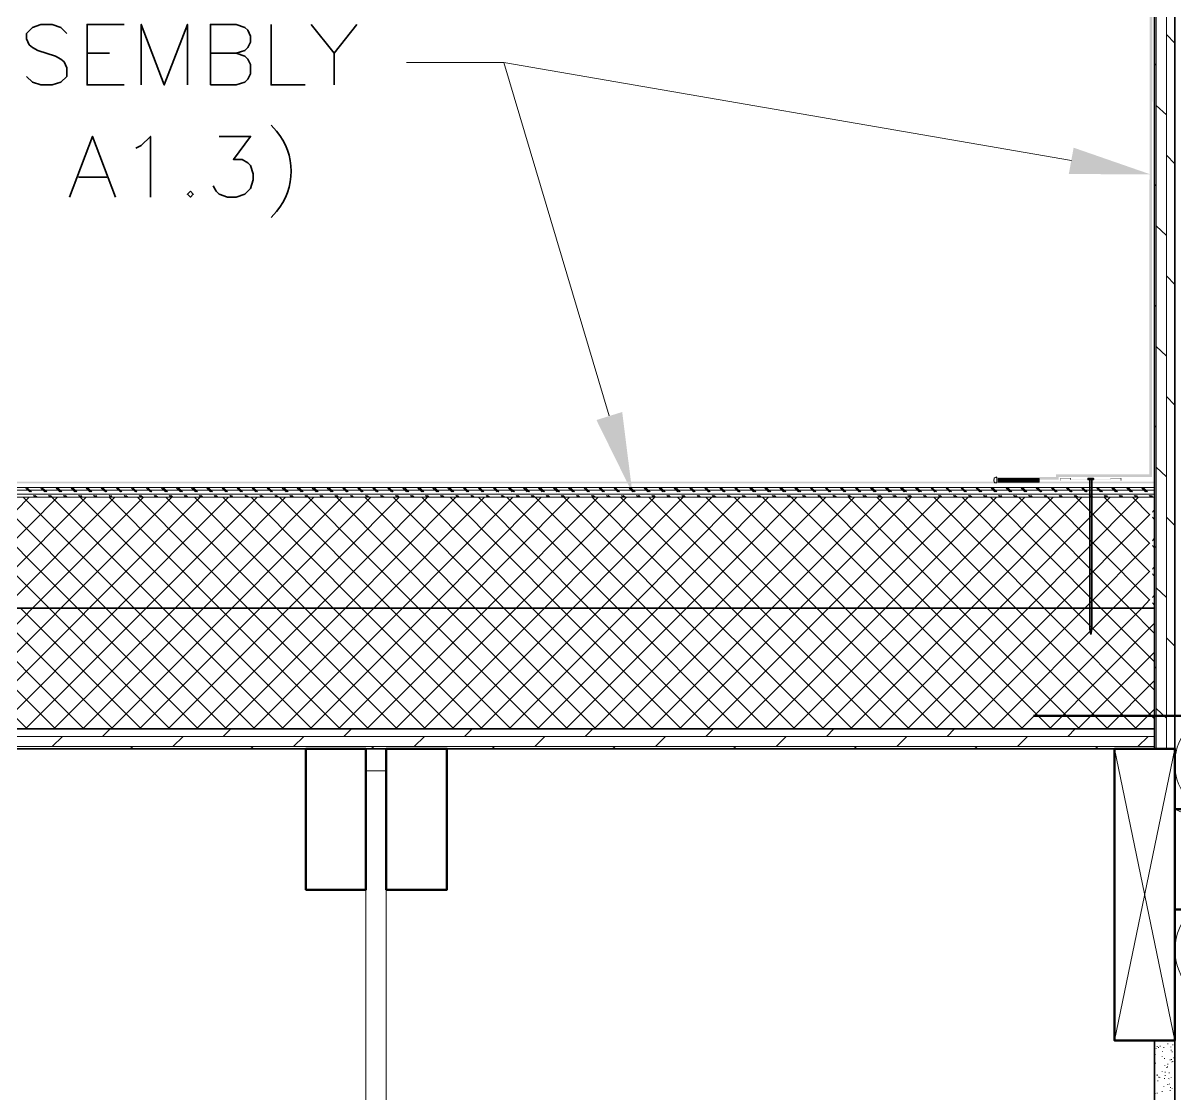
# Model space of a CAD drawing. Header units: inches. Extents: x 5 to 516, y -193 to 129.
# Drawn here: x 18.479 to 20.866, y -178.194 to -175.974 of the extents above; entities that cross this region are included whole.
import ezdxf

# ---------------------------------------------------------------- set-up
doc = ezdxf.new("R2010")
doc.units = ezdxf.units.IN
doc.header["$MEASUREMENT"] = 0
doc.layers.add('PDF7_Geometry', color=7, linetype='Continuous')
doc.layers.add('PDF7_Solid Fills', color=7, linetype='Continuous')

msp = doc.modelspace()

# ---------------------------------------------------------------- hatches: boundary and pattern name
at = {"layer": 'PDF7_Solid Fills', "transparency": 33554559}
for points in [[(20.4968847, -176.9146719), (20.4968847, -176.9202275), (20.6246625, -176.9202284), (20.6191069, -176.9146719)], [(20.6191042, -176.9146719), (20.6246598, -176.9202275), (20.6246607, -176.9146728), (20.817994, -176.9146719), (20.8124376, -176.9091166), (20.6191042, -176.9091164)], [(20.650216, -176.916894), (20.6279973, -176.9168941), (20.6291084, -176.9180052), (20.6491049, -176.9180051)], [(20.6502186, -176.9168941), (20.6491075, -176.9180052), (20.6491064, -176.9213385), (20.6502186, -176.9202274)], [(20.7324397, -176.9202272), (20.6491064, -176.9213383), (20.7335508, -176.9213383), (20.7324397, -176.916895)], [(20.7324408, -176.9168939), (20.7335519, -176.9213383), (20.7335519, -176.918005), (20.7535519, -176.9180051), (20.7546619, -176.9168941)], [(20.8235494, -176.9280058), (20.8235494, -176.9246725), (15.2291044, -176.9246726), (15.2291044, -176.9280058)]]:
    msp.add_hatch(color=256, dxfattribs=at).paths.add_polyline_path(points)

# ---------------------------------------------------------------- linework, layer by layer
at = {"layer": 'PDF7_Geometry', "lineweight": 35}
for points in [[(20.8235494, -172.1257831), (20.8235494, -177.4780055), (20.8657716, -177.4780055), (20.8657716, -172.1257831)], [(18.8257736, -176.32245), (18.819107, -176.3291167), (18.8257736, -176.3346722), (18.8313292, -176.3291167)], [(20.6968856, -176.9202284), (20.6968856, -176.9180062), (20.6857745, -176.9180062), (20.6857745, -176.9202284)], [(20.6913291, -177.2413389), (20.6935514, -177.2302278), (20.6891069, -177.2302278)]]:
    msp.add_lwpolyline(points, close=True, dxfattribs=at)
at = {"layer": 'PDF7_Geometry', "lineweight": 15}
for points in [[(20.826886, -177.4780061), (20.826886, -172.1257837)], [(20.8479951, -177.4780061), (20.8479951, -172.1257837)], [(20.8657722, -176.0157834), (20.8479944, -175.9980056)], [(20.6513262, -176.259117), (19.4746595, -176.0557836), (19.2735483, -176.0557836)], [(19.6935489, -176.7880059), (19.47466, -176.0557836), (19.2735489, -176.0557836)], [(20.826886, -176.0613393), (20.8235526, -176.058006)], [(20.8479951, -176.1646719), (20.826884, -176.1446719)], [(20.8657722, -176.2657834), (20.8479944, -176.2480056)], [(20.826886, -176.3113394), (20.8235526, -176.308006)], [(20.8479951, -176.4146719), (20.826884, -176.3946719)], [(20.8657722, -176.5157834), (20.8479944, -176.4980056)], [(20.826886, -176.5613394), (20.8235526, -176.558006)], [(20.8479951, -176.6646719), (20.826884, -176.6446719)], [(20.8657722, -176.7657834), (20.8479944, -176.7480056)], [(20.826886, -176.8113394), (20.8235526, -176.8080061)], [(20.8479951, -176.9146719), (20.826884, -176.8946719)], [(15.2291072, -176.9568947), (20.8235522, -176.9568947), (20.8235522, -176.9368947), (15.2291072, -176.9368947)], [(18.4924403, -176.9457829), (18.4846625, -176.9380051)], [(18.4946601, -176.9457829), (18.4868824, -176.9380051)], [(18.4957723, -176.9457829), (18.4879946, -176.9380051)], [(18.5235501, -176.9457829), (18.5157723, -176.9380051)], [(18.5257745, -176.9457829), (18.5179967, -176.9380051)], [(18.5279944, -176.9457829), (18.5191055, -176.9380051)], [(18.55466, -176.9457829), (18.5468822, -176.9380051)], [(18.5568843, -176.9457829), (18.5491066, -176.9380051)], [(18.5591042, -176.9457829), (18.5513264, -176.9380051)], [(18.5857743, -176.9457829), (18.5779965, -176.9380051)], [(18.5879942, -176.9457829), (18.5802164, -176.9380051)], [(18.5902186, -176.9457829), (18.5824408, -176.9380051)], [(18.6168842, -176.9457829), (18.6091064, -176.9380051)], [(18.619104, -176.9457829), (18.6113263, -176.9380051)], [(18.6213284, -176.9457829), (18.6135507, -176.9380051)], [(18.6491062, -176.9457829), (18.6402173, -176.9380051)], [(18.6502184, -176.9457829), (18.6424406, -176.9380051)], [(18.6524383, -176.9457829), (18.6446605, -176.9380051)], [(18.6802161, -176.9457829), (18.6724383, -176.9380051)], [(18.6813283, -176.9457829), (18.6735505, -176.9380051)], [(18.6835527, -176.9457829), (18.6757749, -176.9380051)], [(18.7113304, -176.9457829), (18.7035527, -176.9380051)], [(18.7135503, -176.9457829), (18.7057725, -176.9380051)], [(18.7146625, -176.9457829), (18.7068847, -176.9380051)], [(18.7424403, -176.9457829), (18.7346625, -176.9380051)], [(18.7446602, -176.9457829), (18.7368824, -176.9380051)], [(18.7457723, -176.9457829), (18.7379946, -176.9380051)], [(18.7735501, -176.9457829), (18.7657724, -176.9380051)], [(18.7757745, -176.9457829), (18.7679967, -176.9380051)], [(18.7779944, -176.9457829), (18.7702166, -176.9380051)], [(18.80466, -176.9457829), (18.7968822, -176.9380051)], [(18.8068844, -176.9457829), (18.7991066, -176.9380051)], [(18.8091042, -176.9457829), (18.8013265, -176.9380051)], [(18.8357743, -176.9457829), (18.8279966, -176.9380051)], [(18.8379942, -176.9457829), (18.8302164, -176.9380051)], [(18.8402186, -176.9457829), (18.8324408, -176.9380051)], [(18.8668842, -176.9457829), (18.8591064, -176.9380051)], [(18.8691041, -176.9457829), (18.8613263, -176.9380051)], [(18.8713285, -176.9457829), (18.8635507, -176.9380051)], [(18.8991062, -176.9457829), (18.8913285, -176.9380051)], [(18.9002184, -176.9457829), (18.8924407, -176.9380051)], [(18.9024383, -176.9457829), (18.8946605, -176.9380051)], [(18.9302161, -176.9457829), (18.9224383, -176.9380051)], [(18.9313283, -176.9457829), (18.9235505, -176.9380051)], [(18.9335527, -176.9457829), (18.9257749, -176.9380051)], [(18.9613305, -176.9457829), (18.9535527, -176.9380051)], [(18.9635503, -176.9457829), (18.9557725, -176.9380051)], [(18.9646625, -176.9457829), (18.9568847, -176.9380051)], [(18.9924403, -176.9457829), (18.9846625, -176.9380051)], [(18.9946602, -176.9457829), (18.9868824, -176.9380051)], [(18.9957724, -176.9457829), (18.9879946, -176.9380051)], [(19.0235501, -176.9457829), (19.0157724, -176.9380051)], [(19.0257745, -176.9457829), (19.0179968, -176.9380051)], [(19.0279944, -176.9457829), (19.0202166, -176.9380051)], [(19.05466, -176.9457829), (19.0468822, -176.9380051)], [(19.0568844, -176.9457829), (19.0491066, -176.9380051)], [(19.0591043, -176.9457829), (19.0513265, -176.9380051)], [(19.0857744, -176.9457829), (19.0779966, -176.9380051)], [(19.0879942, -176.9457829), (19.0802165, -176.9380051)], [(19.0902186, -176.9457829), (19.0824409, -176.9380051)], [(19.1168842, -176.9457829), (19.1091064, -176.9380051)], [(19.1191041, -176.9457829), (19.1113263, -176.9380051)], [(19.1213285, -176.9457829), (19.1135507, -176.9380051)], [(19.1491063, -176.9457829), (19.1413285, -176.9380051)], [(19.1502185, -176.9457829), (19.1424407, -176.9380051)], [(19.1524383, -176.9457829), (19.1446605, -176.9380051)], [(19.1802161, -176.9457829), (19.1724383, -176.9380051)], [(19.1813283, -176.9457829), (19.1735505, -176.9380051)], [(19.1835527, -176.9457829), (19.1757749, -176.9380051)], [(19.2113305, -176.9457829), (19.2035527, -176.9380051)], [(19.2135503, -176.9457829), (19.2057726, -176.9380051)], [(19.2146625, -176.9457829), (19.2068848, -176.9380051)], [(19.2424403, -176.9457829), (19.2346625, -176.9380051)], [(19.2446602, -176.9457829), (19.2368824, -176.9380051)], [(19.2457724, -176.9457829), (19.2379946, -176.9380051)], [(19.2735502, -176.9457829), (19.2657724, -176.9380051)], [(19.2757746, -176.9457829), (19.2679968, -176.9380051)], [(19.2779944, -176.9457829), (19.2702167, -176.9380051)], [(19.30466, -176.9457829), (19.2968822, -176.9380051)], [(19.3068844, -176.9457829), (19.2991066, -176.9380051)], [(19.3091043, -176.9457829), (19.3013265, -176.9380051)], [(19.3357744, -176.9457829), (19.3279966, -176.9380051)], [(19.3379943, -176.9457829), (19.3302165, -176.9380051)], [(19.3402186, -176.9457829), (19.3324409, -176.9380051)], [(19.3668842, -176.9457829), (19.3591065, -176.9380051)], [(19.3691041, -176.9457829), (19.3613263, -176.9380051)], [(19.3713285, -176.9457829), (19.3635507, -176.9380051)], [(19.3991063, -176.9457829), (19.3913285, -176.9380051)], [(19.4002185, -176.9457829), (19.3924407, -176.9380051)], [(19.4024383, -176.9457829), (19.3946606, -176.9380051)], [(19.4302161, -176.9457829), (19.4224383, -176.9380051)], [(19.4313283, -176.9457829), (19.4235505, -176.9380051)], [(19.4335527, -176.9457829), (19.4257749, -176.9380051)], [(19.4613305, -176.9457829), (19.4535527, -176.9380051)], [(19.4635504, -176.9457829), (19.4557726, -176.9380051)], [(19.4646626, -176.9457829), (19.4568848, -176.9380051)], [(19.4924403, -176.9457829), (19.4846626, -176.9380051)], [(19.4946602, -176.9457829), (19.4868824, -176.9380051)], [(19.4968846, -176.9457829), (19.4879957, -176.9380051)], [(19.5235502, -176.9457829), (19.5157724, -176.9380051)], [(19.5257746, -176.9457829), (19.5179968, -176.9380051)], [(19.5279945, -176.9457829), (19.5202167, -176.9380051)], [(19.55466, -176.9457829), (19.5468823, -176.9380051)], [(19.5568844, -176.9457829), (19.5491067, -176.9380051)], [(19.5591043, -176.9457829), (19.5513265, -176.9380051)], [(19.5857744, -176.9457829), (19.5779966, -176.9380051)], [(19.5879943, -176.9457829), (19.5802165, -176.9380051)], [(19.5902187, -176.9457829), (19.5824409, -176.9380051)], [(19.6179964, -176.9457829), (19.6091076, -176.9380051)], [(19.6191041, -176.9457829), (19.6113263, -176.9380051)], [(19.6213285, -176.9457829), (19.6135507, -176.9380051)], [(19.6491063, -176.9457829), (19.6413285, -176.9380051)], [(19.6502185, -176.9457829), (19.6424407, -176.9380051)], [(19.6524384, -176.9457829), (19.6446606, -176.9380051)], [(19.6802161, -176.9457829), (19.6724384, -176.9380051)], [(19.6824405, -176.9457829), (19.6735516, -176.9380051)], [(19.6835527, -176.9457829), (19.675775, -176.9380051)], [(19.7113305, -176.9457829), (19.7035527, -176.9380051)], [(19.7135504, -176.9457829), (19.7057726, -176.9380051)], [(19.7146626, -176.9457829), (19.7068848, -176.9380051)], [(19.7424404, -176.9457829), (19.7346626, -176.9380051)], [(19.7446602, -176.9457829), (19.7368825, -176.9380051)], [(19.7468846, -176.9457829), (19.7391068, -176.9380051)], [(19.7735502, -176.9457829), (19.7657724, -176.9380051)], [(19.7757746, -176.9457829), (19.7679968, -176.9380051)], [(19.7779945, -176.9457829), (19.7702167, -176.9380051)], [(19.8046601, -176.9457829), (19.7968823, -176.9380051)], [(19.8068844, -176.9457829), (19.7991067, -176.9380051)], [(19.8091043, -176.9457829), (19.8013265, -176.9380051)], [(19.8357744, -176.9457829), (19.8279966, -176.9380051)], [(19.8379943, -176.9457829), (19.8302165, -176.9380051)], [(19.8402187, -176.9457829), (19.8324409, -176.9380051)], [(19.8679965, -176.9457829), (19.8602187, -176.9380051)], [(19.8691041, -176.9457829), (19.8613264, -176.9380051)], [(19.8713285, -176.9457829), (19.8635508, -176.9380051)], [(19.8991063, -176.9457829), (19.8913285, -176.9380051)], [(19.9002185, -176.9457829), (19.8924407, -176.9380051)], [(19.9024384, -176.9457829), (19.8946606, -176.9380051)], [(19.9302162, -176.9457829), (19.9224384, -176.9380051)], [(19.9324406, -176.9457829), (19.9246628, -176.9380051)], [(19.9335528, -176.9457829), (19.925775, -176.9380051)], [(19.9613305, -176.9457829), (19.9535528, -176.9380051)], [(19.9635504, -176.9457829), (19.9557726, -176.9380051)], [(19.9646626, -176.9457829), (19.9568848, -176.9380051)], [(19.9924404, -176.9457829), (19.9846626, -176.9380051)], [(19.9946603, -176.9457829), (19.9868825, -176.9380051)], [(19.9968846, -176.9457829), (19.9891069, -176.9380051)], [(20.0235502, -176.9457829), (20.0157725, -176.9380051)], [(20.0257746, -176.9457829), (20.0179968, -176.9380051)], [(20.0279945, -176.9457829), (20.0202167, -176.9380051)], [(20.0546601, -176.9457829), (20.0468823, -176.9380051)], [(20.0568845, -176.9457829), (20.0491067, -176.9380051)], [(20.0591043, -176.9457829), (20.0513266, -176.9380051)], [(20.0857744, -176.9457829), (20.0779967, -176.9380051)], [(20.0879943, -176.9457829), (20.0802165, -176.9380051)], [(20.0902187, -176.9457829), (20.0824409, -176.9380051)], [(20.1179965, -176.9457829), (20.1102187, -176.9380051)], [(20.1191042, -176.9457829), (20.1113264, -176.9380051)], [(20.1213286, -176.9457829), (20.1135508, -176.9380051)], [(20.1491063, -176.9457829), (20.1413286, -176.9380051)], [(20.1502185, -176.9457829), (20.1424408, -176.9380051)], [(20.1524384, -176.9457829), (20.1446606, -176.9380051)], [(20.1802162, -176.9457829), (20.1724384, -176.9380051)], [(20.1824406, -176.9457829), (20.1746628, -176.9380051)], [(20.1835528, -176.9457829), (20.175775, -176.9380051)], [(20.2113306, -176.9457829), (20.2035528, -176.9380051)], [(20.2135504, -176.9457829), (20.2057726, -176.9380051)], [(20.2146626, -176.9457829), (20.2068848, -176.9380051)], [(20.2424404, -176.9457829), (20.2346626, -176.9380051)], [(20.2446603, -176.9457829), (20.2368825, -176.9380051)], [(20.2468847, -176.9457829), (20.2391069, -176.9380051)], [(20.2735502, -176.9457829), (20.2657725, -176.9380051)], [(20.2757746, -176.9457829), (20.2679969, -176.9380051)], [(20.2779945, -176.9457829), (20.2702167, -176.9380051)], [(20.3046601, -176.9457829), (20.2968823, -176.9380051)], [(20.3068845, -176.9457829), (20.2991067, -176.9380051)], [(20.3091044, -176.9457829), (20.3013266, -176.9380051)], [(20.3357745, -176.9457829), (20.3279967, -176.9380051)], [(20.3379943, -176.9457829), (20.3302166, -176.9380051)], [(20.3402187, -176.9457829), (20.332441, -176.9380051)], [(20.3679965, -176.9457829), (20.3602187, -176.9380051)], [(20.3691042, -176.9457829), (20.3613264, -176.9380051)], [(20.3713286, -176.9457829), (20.3635508, -176.9380051)], [(20.3991064, -176.9457829), (20.3913286, -176.9380051)], [(20.4002186, -176.9457829), (20.3924408, -176.9380051)], [(20.4024384, -176.9457829), (20.3946606, -176.9380051)], [(20.4302162, -176.9457829), (20.4224384, -176.9380051)], [(20.4324406, -176.9457829), (20.4246628, -176.9380051)], [(20.4335528, -176.9457829), (20.425775, -176.9380051)], [(20.4613306, -176.9457829), (20.4535528, -176.9380051)], [(20.4635504, -176.9457829), (20.4557727, -176.9380051)], [(20.4657748, -176.9457829), (20.4568859, -176.9380051)], [(20.4924404, -176.9457829), (20.4846626, -176.9380051)], [(20.4946603, -176.9457829), (20.4868825, -176.9380051)], [(20.4968847, -176.9457829), (20.4891069, -176.9380051)], [(20.4991046, -176.9235604), (20.5057712, -176.9180049)], [(20.4991046, -176.9213383), (20.503549, -176.918005)], [(20.4991046, -176.9191162), (20.5013268, -176.9180051)], [(20.4991055, -176.9202282), (20.504661, -176.9257837), (20.5124388, -176.9180059)], [(20.4991056, -176.9246726), (20.5002168, -176.9257837), (20.5079945, -176.9180059)], [(20.4991076, -176.9180059), (20.5068854, -176.9257837), (20.5146632, -176.9180059)], [(20.4991078, -176.9224504), (20.5024411, -176.9257837), (20.5102189, -176.9180059)], [(20.5013275, -176.9180059), (20.5091053, -176.9257837), (20.5168831, -176.9180059)], [(20.5035519, -176.9180059), (20.5113297, -176.9257837), (20.5191075, -176.9180059)], [(20.5057718, -176.9180059), (20.5135495, -176.9257837), (20.5213273, -176.9180059)], [(20.5079962, -176.9180059), (20.5157739, -176.9257837), (20.5235517, -176.9180059)], [(20.510216, -176.9180059), (20.5179938, -176.9257837), (20.5257716, -176.9180059)], [(20.5124404, -176.9180059), (20.5202182, -176.9257837), (20.527996, -176.9180059)], [(20.5146603, -176.9180059), (20.5224381, -176.9257837), (20.5302159, -176.9180059)], [(20.5235503, -176.9457829), (20.5157725, -176.9380051)], [(20.5168847, -176.9180059), (20.5246625, -176.9257837), (20.5324402, -176.9180059)], [(20.5257747, -176.9457829), (20.5179969, -176.9380051)], [(20.5191046, -176.9180059), (20.5268823, -176.9257837), (20.5346601, -176.9180059)], [(20.5279945, -176.9457829), (20.5202168, -176.9380051)], [(20.521329, -176.9180059), (20.5291067, -176.9257837), (20.5368845, -176.9180059)], [(20.5235488, -176.9180059), (20.5313266, -176.9257837), (20.5391044, -176.9180059)], [(20.5257732, -176.9180059), (20.533551, -176.9257837), (20.5413288, -176.9180059)], [(20.5279931, -176.9180059), (20.5357709, -176.9257837), (20.5435486, -176.9180059)], [(20.5368831, -176.9257837), (20.5302164, -176.9180059)], [(20.5391075, -176.9257837), (20.5324408, -176.9180059)], [(20.5413273, -176.9257837), (20.5346607, -176.9180059)], [(20.5435517, -176.9257837), (20.536885, -176.9180059)], [(20.5379953, -176.9257837), (20.5446619, -176.9180059)], [(20.5457716, -176.9257837), (20.5391049, -176.9180059)], [(20.5402151, -176.9257837), (20.5468818, -176.9180059)], [(20.547996, -176.9257837), (20.5413293, -176.9180059)], [(20.5424395, -176.9257837), (20.5491062, -176.9180059)], [(20.5502159, -176.9257837), (20.5435492, -176.9180059)], [(20.5446639, -176.9257837), (20.5513306, -176.9180059)], [(20.5524402, -176.9257837), (20.5457736, -176.9180059)], [(20.5546601, -176.9457829), (20.5468823, -176.9380051)], [(20.5468838, -176.9257837), (20.5535505, -176.9180059)], [(20.5546601, -176.9257837), (20.5479934, -176.9180059)], [(20.5568845, -176.9457829), (20.5491067, -176.9380051)], [(20.5491082, -176.9257837), (20.5557748, -176.9180059)], [(20.5568845, -176.9257837), (20.5502178, -176.9180059)], [(20.5591044, -176.9457829), (20.5513266, -176.9380051)], [(20.551328, -176.9257837), (20.5579947, -176.9180059)], [(20.5591044, -176.9257837), (20.5524377, -176.9180059)], [(20.5535524, -176.9257837), (20.5602191, -176.9180059)], [(20.5613288, -176.9257837), (20.5546621, -176.9180059)], [(20.5557723, -176.9257837), (20.562439, -176.9180059)], [(20.5635486, -176.9257837), (20.556882, -176.9180059)], [(20.5579967, -176.9257837), (20.5646634, -176.9180059)], [(20.565773, -176.9257837), (20.5591064, -176.9180059)], [(20.5602166, -176.9257837), (20.5668832, -176.9180059)], [(20.5679929, -176.9257837), (20.5613262, -176.9180059)], [(20.562441, -176.9257837), (20.5691076, -176.9180059)], [(20.5702173, -176.9257837), (20.5635506, -176.9180059)], [(20.5646608, -176.9257837), (20.5713275, -176.9180059)], [(20.5724417, -176.9257837), (20.565775, -176.9180059)], [(20.5668852, -176.9257837), (20.5735519, -176.9180059)], [(20.5746616, -176.9257837), (20.5679949, -176.9180059)], [(20.5691051, -176.9257837), (20.5757718, -176.9180059)], [(20.576886, -176.9257837), (20.5702193, -176.9180059)], [(20.5713295, -176.9257837), (20.5779962, -176.9180059)], [(20.5791058, -176.9257837), (20.5724392, -176.9180059)], [(20.5735494, -176.9257837), (20.580216, -176.9180059)], [(20.5813302, -176.9257837), (20.5746636, -176.9180059)], [(20.5757738, -176.9257837), (20.5824404, -176.9180059)], [(20.5835501, -176.9257837), (20.5768834, -176.9180059)], [(20.5868822, -176.9457829), (20.5779933, -176.9380051)], [(20.5779936, -176.9257837), (20.5846603, -176.9180059)], [(20.5846623, -176.9235604), (20.5791067, -176.9180049)], [(20.5879944, -176.9457829), (20.5802166, -176.9380051)], [(20.580218, -176.9257837), (20.5846625, -176.9202282)], [(20.5846623, -176.9213383), (20.581329, -176.918005)], [(20.5824379, -176.9257837), (20.5846601, -176.9224504)], [(20.5902187, -176.9457829), (20.582441, -176.9380051)], [(20.5846623, -176.9191162), (20.5835512, -176.9180051)], [(20.5846623, -176.9257837), (20.5846623, -176.9246726)], [(20.6179965, -176.9457829), (20.6102188, -176.9380051)], [(20.6191042, -176.9457829), (20.6113264, -176.9380051)], [(20.6213286, -176.9457829), (20.6135508, -176.9380051)], [(20.6491064, -176.9457829), (20.6413286, -176.9380051)], [(20.6513262, -176.9457829), (20.6424374, -176.9380051)], [(20.6524384, -176.9457829), (20.6446607, -176.9380051)], [(20.6802162, -176.9457829), (20.6724384, -176.9380051)], [(20.6824406, -176.9457829), (20.6746628, -176.9380051)], [(20.6835528, -176.9457829), (20.675775, -176.9380051)], [(20.7113306, -176.9457829), (20.7035528, -176.9380051)], [(20.7135505, -176.9457829), (20.7057727, -176.9380051)], [(20.7157749, -176.9457829), (20.706886, -176.9380051)], [(20.7424404, -176.9457829), (20.7346627, -176.9380051)], [(20.7446603, -176.9457829), (20.7368825, -176.9380051)], [(20.7468847, -176.9457829), (20.7391069, -176.9380051)], [(20.7735503, -176.9457829), (20.7657725, -176.9380051)], [(20.7757747, -176.9457829), (20.7679969, -176.9380051)], [(20.7779946, -176.9457829), (20.7702168, -176.9380051)], [(20.8046601, -176.9457829), (20.7968824, -176.9380051)], [(20.8068845, -176.9457829), (20.7991068, -176.9380051)], [(20.8091044, -176.9457829), (20.8013266, -176.9380051)], [(15.2291072, -176.9424497), (20.8235522, -176.9424497)], [(15.2291072, -176.9502283), (20.8235522, -176.9502283)], [(18.1868847, -177.3802278), (18.4368847, -177.1302278), (18.6091069, -176.9568944)], [(18.1868847, -177.321339), (18.4368847, -177.071339), (18.550218, -176.9568946)], [(18.1868847, -177.2624503), (18.4368847, -177.0124502), (18.4913291, -176.9568947)], [(18.1891046, -177.4368944), (18.6691046, -176.9568944)], [(18.2479967, -177.4368944), (18.7279967, -176.9568944)], [(18.3024401, -176.9568947), (18.5324401, -177.1868947)], [(18.3068843, -177.4368944), (18.7868844, -176.9568944)], [(18.3613277, -176.9568947), (18.5913277, -177.1868947)], [(18.365772, -177.4368944), (18.845772, -176.9568944)], [(18.4202153, -176.9568947), (18.6502153, -177.1868947)], [(18.4246596, -177.4368944), (18.9046596, -176.9568944)], [(18.9591061, -177.4368944), (18.479106, -176.9568944)], [(18.4835517, -177.4368944), (18.9635518, -176.9568944)], [(18.5035487, -176.9568947), (18.5002153, -176.9535614)], [(18.5057731, -176.9568947), (18.5024397, -176.9535614)], [(18.5079929, -176.9568947), (18.5035485, -176.9535614)], [(18.534663, -176.9568947), (18.5313297, -176.9535614)], [(18.5368829, -176.9568947), (18.5335496, -176.9535614)], [(18.5391073, -176.9568947), (18.535774, -176.9535614)], [(19.0179937, -177.4368944), (18.5379936, -176.9568944)], [(18.5424394, -177.4368944), (18.7935505, -177.1868944), (19.0224394, -176.9568944)], [(18.5657729, -176.9568947), (18.5624395, -176.9535614)], [(18.5679927, -176.9568947), (18.5646594, -176.9535614)], [(18.5702171, -176.9568947), (18.5668838, -176.9535614)], [(18.5979949, -176.9568947), (18.5935505, -176.9535614)], [(18.5991071, -176.9568947), (18.5957738, -176.9535614)], [(19.0768858, -177.4368944), (18.5968858, -176.9568944)], [(18.601327, -176.9568947), (18.5979937, -176.9535614)], [(18.6024392, -177.4368944), (18.8524392, -177.1868944), (19.0813281, -176.9568944)], [(18.6291048, -176.9568947), (18.6246603, -176.9535614)], [(18.6313292, -176.9568947), (18.6268847, -176.9535614)], [(18.6324414, -176.9568947), (18.629108, -176.9535614)], [(19.1357735, -177.4368944), (18.8857734, -177.1868944), (18.6568845, -176.9568944)], [(18.6602191, -176.9568947), (18.6568858, -176.9535614)], [(18.662439, -176.9568947), (18.6579946, -176.9535614)], [(18.6635512, -176.9568947), (18.6602179, -176.9535614)], [(18.6613268, -177.4368944), (18.9113268, -177.1868944), (19.1402158, -176.9568944)], [(18.691329, -176.9568947), (18.6879957, -176.9535614)], [(18.6935489, -176.9568947), (18.6891044, -176.9535614)], [(18.6957732, -176.9568947), (18.6913288, -176.9535614)], [(19.1946611, -177.4368944), (18.9446611, -177.1868944), (18.7157721, -176.9568944)], [(18.7224388, -176.9568947), (18.7191055, -176.9535614)], [(18.720219, -177.4368944), (18.970219, -177.1868944), (19.1991079, -176.9568944)], [(18.7246632, -176.9568947), (18.7213299, -176.9535614)], [(18.7268831, -176.9568947), (18.7224387, -176.9535614)], [(18.7535487, -176.9568947), (18.7502153, -176.9535614)], [(18.7557731, -176.9568947), (18.7524397, -176.9535614)], [(18.7579929, -176.9568947), (18.7535485, -176.9535614)], [(19.2535487, -177.4368944), (19.0035487, -177.1868944), (18.7746598, -176.9568944)], [(18.7791066, -177.4368944), (19.0291066, -177.1868944), (19.2579955, -176.9568944)], [(18.784663, -176.9568947), (18.7813297, -176.9535614)], [(18.7868829, -176.9568947), (18.7835496, -176.9535614)], [(18.7891073, -176.9568947), (18.785774, -176.9535614)], [(18.8168851, -176.9568947), (18.8124406, -176.9535614)], [(18.8179928, -176.9568947), (18.8146594, -176.9535614)], [(18.8202172, -176.9568947), (18.8168838, -176.9535614)], [(19.3124409, -177.4368944), (19.0624408, -177.1868944), (18.8335519, -176.9568944)], [(18.8379942, -177.4368944), (19.0879942, -177.1868944), (19.3168832, -176.9568944)], [(18.8479949, -176.9568947), (18.8435505, -176.9535614)], [(18.8491071, -176.9568947), (18.8457738, -176.9535614)], [(18.851327, -176.9568947), (18.8479937, -176.9535614)], [(18.8791048, -176.9568947), (18.8746603, -176.9535614)], [(18.8813292, -176.9568947), (18.8768847, -176.9535614)], [(18.8824414, -176.9568947), (18.879108, -176.9535614)], [(19.3713285, -177.4368944), (19.1213285, -177.1868944), (18.8924396, -176.9568944)], [(18.8968818, -177.4368944), (19.1468819, -177.1868944), (19.3757708, -176.9568944)], [(18.9102192, -176.9568947), (18.9068858, -176.9535614)], [(18.912439, -176.9568947), (18.9079946, -176.9535614)], [(18.9135512, -176.9568947), (18.9102179, -176.9535614)], [(18.941329, -176.9568947), (18.9379957, -176.9535614)], [(18.9435489, -176.9568947), (18.9391044, -176.9535614)], [(18.9457733, -176.9568947), (18.9413288, -176.9535614)], [(19.4302161, -177.4368944), (19.1802161, -177.1868944), (18.9513272, -176.9568944)], [(18.955774, -177.4368944), (19.205774, -177.1868944), (19.4346629, -176.9568944)], [(18.9724389, -176.9568947), (18.9691055, -176.9535614)], [(18.9746632, -176.9568947), (18.9713299, -176.9535614)], [(18.9768831, -176.9568947), (18.9724387, -176.9535614)], [(19.0035487, -176.9568947), (19.0002154, -176.9535614)], [(19.0057731, -176.9568947), (19.0024398, -176.9535614)], [(19.007993, -176.9568947), (19.0035485, -176.9535614)], [(19.4891083, -177.4368944), (19.2391083, -177.1868944), (19.0102193, -176.9568944)], [(19.0146616, -177.4368944), (19.2646616, -177.1868944), (19.4935506, -176.9568944)], [(19.0346631, -176.9568947), (19.0313297, -176.9535614)], [(19.0368829, -176.9568947), (19.0335496, -176.9535614)], [(19.0391073, -176.9568947), (19.035774, -176.9535614)], [(19.0668851, -176.9568947), (19.0624407, -176.9535614)], [(19.0679928, -176.9568947), (19.0646595, -176.9535614)], [(19.0702172, -176.9568947), (19.0668838, -176.9535614)], [(19.5479959, -177.4368944), (19.2979959, -177.1868944), (19.069107, -176.9568944)], [(19.0735492, -177.4368944), (19.3235493, -177.1868944), (19.5524382, -176.9568944)], [(19.097995, -176.9568947), (19.0935505, -176.9535614)], [(19.0991072, -176.9568947), (19.0957738, -176.9535614)], [(19.101327, -176.9568947), (19.0979937, -176.9535614)], [(19.1291048, -176.9568947), (19.1246604, -176.9535614)], [(19.1313292, -176.9568947), (19.1268848, -176.9535614)], [(19.6068835, -177.4368944), (19.3568835, -177.1868944), (19.1279946, -176.9568944)], [(19.1324414, -176.9568947), (19.1291081, -176.9535614)], [(19.1324414, -177.4368944), (19.3824414, -177.1868944), (19.6113303, -176.9568944)], [(19.1602192, -176.9568947), (19.1568858, -176.9535614)], [(19.162439, -176.9568947), (19.1579946, -176.9535614)], [(19.1635512, -176.9568947), (19.1602179, -176.9535614)], [(19.6657712, -177.4368944), (19.4157711, -177.1868944), (19.1868822, -176.9568944)], [(19.191329, -176.9568947), (19.1879957, -176.9535614)], [(19.1935489, -176.9568947), (19.1902156, -176.9535614)], [(19.1957733, -176.9568947), (19.1913288, -176.9535614)], [(19.191329, -177.4368944), (19.441329, -177.1868944), (19.670218, -176.9568944)], [(19.2224389, -176.9568947), (19.2191055, -176.9535614)], [(19.2246633, -176.9568947), (19.2213299, -176.9535614)], [(19.2268831, -176.9568947), (19.2224387, -176.9535614)], [(19.7246633, -177.4368944), (19.4746633, -177.1868944), (19.2457744, -176.9568944)], [(19.2535487, -176.9568947), (19.2502154, -176.9535614)], [(19.2502167, -177.4368944), (19.5002167, -177.1868944), (19.7291056, -176.9568944)], [(19.2557731, -176.9568947), (19.2524398, -176.9535614)], [(19.257993, -176.9568947), (19.2546597, -176.9535614)], [(19.2846631, -176.9568947), (19.2813298, -176.9535614)], [(19.286883, -176.9568947), (19.2835496, -176.9535614)], [(19.2891074, -176.9568947), (19.285774, -176.9535614)], [(19.7835509, -177.4368944), (19.5335509, -177.1868944), (19.304662, -176.9568944)], [(19.3091043, -177.4368944), (19.5591043, -177.1868944), (19.7879932, -176.9568944)], [(19.3168851, -176.9568947), (19.3124407, -176.9535614)], [(19.3179928, -176.9568947), (19.3146595, -176.9535614)], [(19.3202172, -176.9568947), (19.3168839, -176.9535614)], [(19.347995, -176.9568947), (19.3435505, -176.9535614)], [(19.3491072, -176.9568947), (19.3457738, -176.9535614)], [(19.351327, -176.9568947), (19.3479937, -176.9535614)], [(19.8424386, -177.4368944), (19.5924385, -177.1868944), (19.3635496, -176.9568944)], [(19.3679964, -177.4368944), (19.6179964, -177.1868944), (19.8468854, -176.9568944)], [(19.3791048, -176.9568947), (19.3757715, -176.9535614)], [(19.3813292, -176.9568947), (19.3768848, -176.9535614)], [(19.3824414, -176.9568947), (19.3791081, -176.9535614)], [(19.4102192, -176.9568947), (19.4068859, -176.9535614)], [(19.4124391, -176.9568947), (19.4079946, -176.9535614)], [(19.4135513, -176.9568947), (19.4102179, -176.9535614)], [(19.9013262, -177.4368944), (19.6513262, -177.1868944), (19.4224372, -176.9568944)], [(19.4268841, -177.4368944), (19.6768841, -177.1868944), (19.905773, -176.9568944)], [(19.441329, -176.9568947), (19.4379957, -176.9535614)], [(19.4435489, -176.9568947), (19.4402156, -176.9535614)], [(19.4457733, -176.9568947), (19.4413289, -176.9535614)], [(19.4724389, -176.9568947), (19.4691056, -176.9535614)], [(19.4746633, -176.9568947), (19.47133, -176.9535614)], [(19.4768832, -176.9568947), (19.4724387, -176.9535614)], [(19.9602183, -177.4368944), (19.7102183, -177.1868944), (19.4813294, -176.9568944)], [(19.4857717, -177.4368944), (19.7357717, -177.1868944), (19.9646606, -176.9568944)], [(19.5035487, -176.9568947), (19.5002154, -176.9535614)], [(19.5057731, -176.9568947), (19.5024398, -176.9535614)], [(19.507993, -176.9568947), (19.5046597, -176.9535614)], [(19.5346631, -176.9568947), (19.5313298, -176.9535614)], [(19.536883, -176.9568947), (19.5335496, -176.9535614)], [(19.5391074, -176.9568947), (19.535774, -176.9535614)], [(20.019106, -177.4368944), (19.7691059, -177.1868944), (19.540217, -176.9568944)], [(19.5446638, -177.4368944), (19.7946639, -177.1868944), (20.0235528, -176.9568944)], [(19.5668852, -176.9568947), (19.5624407, -176.9535614)], [(19.5679928, -176.9568947), (19.5646595, -176.9535614)], [(19.5702172, -176.9568947), (19.5668839, -176.9535614)], [(19.597995, -176.9568947), (19.5935506, -176.9535614)], [(19.5991072, -176.9568947), (19.5957739, -176.9535614)], [(19.6013271, -176.9568947), (19.5979937, -176.9535614)], [(20.0779936, -177.4368944), (19.8279936, -177.1868944), (19.5991046, -176.9568944)], [(19.6035515, -177.4368944), (19.8535515, -177.1868944), (20.0824404, -176.9568944)], [(19.6291048, -176.9568947), (19.6257715, -176.9535614)], [(19.6313292, -176.9568947), (19.6268848, -176.9535614)], [(19.6324414, -176.9568947), (19.6291081, -176.9535614)], [(19.6602192, -176.9568947), (19.6568859, -176.9535614)], [(20.1379934, -177.4368944), (19.8868823, -177.1868944), (19.6579934, -176.9568944)], [(19.6624391, -176.9568947), (19.6579946, -176.9535614)], [(19.6646635, -176.9568947), (19.660219, -176.9535614)], [(19.6624391, -177.4368944), (20.1424391, -176.9568944)], [(19.6913291, -176.9568947), (19.6879957, -176.9535614)], [(19.6935489, -176.9568947), (19.6902156, -176.9535614)], [(19.6957733, -176.9568947), (19.6913289, -176.9535614)], [(20.1968856, -177.4368944), (19.7168855, -176.9568944)], [(19.7224389, -176.9568947), (19.7191056, -176.9535614)], [(19.7213267, -177.4368944), (20.2013268, -176.9568944)], [(19.7246633, -176.9568947), (19.72133, -176.9535614)], [(19.7268832, -176.9568947), (19.7224387, -176.9535614)], [(19.7535488, -176.9568947), (19.7502154, -176.9535614)], [(19.7557732, -176.9568947), (19.7524398, -176.9535614)], [(19.757993, -176.9568947), (19.7546597, -176.9535614)], [(20.2557732, -177.4368944), (19.7757732, -176.9568944)], [(19.7802189, -177.4368944), (20.2602189, -176.9568944)], [(19.7857708, -176.9568947), (19.7813264, -176.9535614)], [(19.786883, -176.9568947), (19.7835497, -176.9535614)], [(19.7891074, -176.9568947), (19.7857741, -176.9535614)], [(19.8168852, -176.9568947), (19.8124407, -176.9535614)], [(19.8179928, -176.9568947), (19.8146595, -176.9535614)], [(19.8202172, -176.9568947), (19.8168839, -176.9535614)], [(20.3146608, -177.4368944), (19.8346608, -176.9568944)], [(19.8391065, -177.4368944), (20.3191065, -176.9568944)], [(19.847995, -176.9568947), (19.8435506, -176.9535614)], [(19.8502194, -176.9568947), (19.845775, -176.9535614)], [(19.8513271, -176.9568947), (19.8479938, -176.9535614)], [(19.8791049, -176.9568947), (19.8757715, -176.9535614)], [(19.8813293, -176.9568947), (19.8768848, -176.9535614)], [(19.8824415, -176.9568947), (19.8791081, -176.9535614)], [(20.3735484, -177.4368944), (19.8935484, -176.9568944)], [(19.8979941, -177.4368944), (20.3779942, -176.9568944)], [(19.9102192, -176.9568947), (19.9068859, -176.9535614)], [(19.9124391, -176.9568947), (19.9079947, -176.9535614)], [(19.9146635, -176.9568947), (19.9102191, -176.9535614)], [(19.9413291, -176.9568947), (19.9379958, -176.9535614)], [(19.943549, -176.9568947), (19.9402156, -176.9535614)], [(19.9457733, -176.9568947), (19.9413289, -176.9535614)], [(20.4324406, -177.4368944), (19.9524406, -176.9568944)], [(19.9568817, -177.4368944), (20.4368818, -176.9568944)], [(19.9724389, -176.9568947), (19.9691056, -176.9535614)], [(19.9746633, -176.9568947), (19.97133, -176.9535614)], [(19.9768832, -176.9568947), (19.9724388, -176.9535614)], [(20.0035488, -176.9568947), (20.0002154, -176.9535614)], [(20.0057732, -176.9568947), (20.0024398, -176.9535614)], [(20.007993, -176.9568947), (20.0046597, -176.9535614)], [(20.4913282, -177.4368944), (20.0113282, -176.9568944)], [(20.0157739, -177.4368944), (20.4957739, -176.9568944)], [(20.0357708, -176.9568947), (20.0313264, -176.9535614)], [(20.036883, -176.9568947), (20.0335497, -176.9535614)], [(20.0391074, -176.9568947), (20.0357741, -176.9535614)], [(20.0668852, -176.9568947), (20.0624407, -176.9535614)], [(20.0679929, -176.9568947), (20.0646595, -176.9535614)], [(20.0702173, -176.9568947), (20.0668839, -176.9535614)], [(20.5502159, -177.4368944), (20.0702158, -176.9568944)], [(20.0746615, -177.4368944), (20.3257727, -177.1868944), (20.5546616, -176.9568944)], [(20.097995, -176.9568947), (20.0935506, -176.9535614)], [(20.1002194, -176.9568947), (20.095775, -176.9535614)], [(20.1013271, -176.9568947), (20.0979938, -176.9535614)], [(20.1291049, -176.9568947), (20.1257716, -176.9535614)], [(20.1313293, -176.9568947), (20.1268848, -176.9535614)], [(20.1324415, -176.9568947), (20.1291081, -176.9535614)], [(20.609108, -177.4368944), (20.359108, -177.1868944), (20.1302191, -176.9568944)], [(20.1346613, -177.4368944), (20.3846614, -177.1868944), (20.6135503, -176.9568944)], [(20.1602193, -176.9568947), (20.1568859, -176.9535614)], [(20.1624391, -176.9568947), (20.1579947, -176.9535614)], [(20.1646635, -176.9568947), (20.1602191, -176.9535614)], [(20.1913291, -176.9568947), (20.1879958, -176.9535614)], [(20.6679956, -177.4368944), (20.4179956, -177.1868944), (20.1891067, -176.9568944)], [(20.193549, -176.9568947), (20.1902156, -176.9535614)], [(20.1957734, -176.9568947), (20.1913289, -176.9535614)], [(20.193549, -177.4368944), (20.443549, -177.1868944), (20.6724379, -176.9568944)], [(20.222439, -176.9568947), (20.2191056, -176.9535614)], [(20.2246633, -176.9568947), (20.22133, -176.9535614)], [(20.2268832, -176.9568947), (20.2235499, -176.9535614)], [(20.7268833, -177.4368944), (20.4768832, -177.1868944), (20.2479943, -176.9568944)], [(20.2535488, -176.9568947), (20.2502155, -176.9535614)], [(20.2557732, -176.9568947), (20.2524399, -176.9535614)], [(20.2524411, -177.4368944), (20.5024411, -177.1868944), (20.7313301, -176.9568944)], [(20.2579931, -176.9568947), (20.2546597, -176.9535614)], [(20.2857708, -176.9568947), (20.2813264, -176.9535614)], [(20.286883, -176.9568947), (20.2835497, -176.9535614)], [(20.2891074, -176.9568947), (20.2857741, -176.9535614)], [(20.7857709, -177.4368944), (20.5357709, -177.1868944), (20.3068819, -176.9568944)], [(20.3113288, -177.4368944), (20.5613288, -177.1868944), (20.7902177, -176.9568944)], [(20.3168852, -176.9568947), (20.3124408, -176.9535614)], [(20.3179929, -176.9568947), (20.3146596, -176.9535614)], [(20.3202173, -176.9568947), (20.3168839, -176.9535614)], [(20.3479951, -176.9568947), (20.3446617, -176.9535614)], [(20.3502195, -176.9568947), (20.345775, -176.9535614)], [(20.3513271, -176.9568947), (20.3479938, -176.9535614)], [(20.8235494, -177.415783), (20.5946605, -177.1868941), (20.3657716, -176.9568941)], [(20.3791049, -176.9568947), (20.3757716, -176.9535614)], [(20.3813293, -176.9568947), (20.3768849, -176.9535614)], [(20.3824415, -176.9568947), (20.3791082, -176.9535614)], [(20.4102193, -176.9568947), (20.4068859, -176.9535614)], [(20.4124391, -176.9568947), (20.4091058, -176.9535614)], [(20.4146635, -176.9568947), (20.4102191, -176.9535614)], [(20.8235494, -177.3568943), (20.6535494, -177.1868943), (20.4246604, -176.9568942)], [(20.4413291, -176.9568947), (20.4379958, -176.9535614)], [(20.443549, -176.9568947), (20.4402157, -176.9535614)], [(20.4457734, -176.9568947), (20.4413289, -176.9535614)], [(20.472439, -176.9568947), (20.4691056, -176.9535614)], [(20.4746634, -176.9568947), (20.47133, -176.9535614)], [(20.4768832, -176.9568947), (20.4735499, -176.9535614)], [(20.8235494, -177.2980055), (20.7124383, -177.1868944), (20.4835493, -176.9568944)], [(20.5035488, -176.9568947), (20.5002155, -176.9535614)], [(20.5057732, -176.9568947), (20.5024399, -176.9535614)], [(20.5079931, -176.9568947), (20.5046598, -176.9535614)], [(20.5357709, -176.9568947), (20.5313264, -176.9535614)], [(20.5368831, -176.9568947), (20.5335497, -176.9535614)], [(20.5391075, -176.9568947), (20.5357741, -176.9535614)], [(20.8235494, -177.2391168), (20.7713272, -177.1868945), (20.5424383, -176.9568945)], [(20.5668852, -176.9568947), (20.5624408, -176.9535614)], [(20.5679929, -176.9568947), (20.5646596, -176.9535614)], [(20.5702173, -176.9568947), (20.566884, -176.9535614)], [(20.5979951, -176.9568947), (20.5946617, -176.9535614)], [(20.6002195, -176.9568947), (20.595775, -176.9535614)], [(20.6013271, -176.9568947), (20.5979938, -176.9535614)], [(20.8135487, -177.1702284), (20.6013264, -176.956895)], [(20.6291049, -176.9568947), (20.6257716, -176.9535614)], [(20.6313293, -176.9568947), (20.6268849, -176.9535614)], [(20.6324415, -176.9568947), (20.6291082, -176.9535614)], [(20.6602193, -176.9568947), (20.656886, -176.9535614)], [(20.6624392, -176.9568947), (20.6591058, -176.9535614)], [(20.8135487, -177.1113385), (20.6602153, -176.9568941)], [(20.6646636, -176.9568947), (20.6602191, -176.9535614)], [(20.6913291, -176.9568947), (20.6879958, -176.9535614)], [(20.693549, -176.9568947), (20.6902157, -176.9535614)], [(20.6957734, -176.9568947), (20.691329, -176.9535614)], [(20.8135487, -177.0524498), (20.7191042, -176.9568942)], [(20.722439, -176.9568947), (20.7191057, -176.9535614)], [(20.7246634, -176.9568947), (20.7213301, -176.9535614)], [(20.7268833, -176.9568947), (20.7235499, -176.9535614)], [(20.7535488, -176.9568947), (20.7502155, -176.9535614)], [(20.7557732, -176.9568947), (20.7524399, -176.9535614)], [(20.7579931, -176.9568947), (20.7546598, -176.9535614)], [(20.8135487, -176.993561), (20.7779931, -176.9568943)], [(20.7857709, -176.9568947), (20.7813264, -176.9535614)], [(20.7868831, -176.9568947), (20.7835497, -176.9535614)], [(20.7891075, -176.9568947), (20.7857741, -176.9535614)], [(20.8168853, -176.9568947), (20.8124408, -176.9535614)], [(20.8191051, -176.9568947), (20.8146607, -176.9535614)], [(20.8202173, -176.9568947), (20.816884, -176.9535614)], [(20.8191051, -176.9880057), (20.8235496, -176.9824501)], [(20.3702164, -177.4368944), (20.6202164, -177.1868944), (20.8135497, -176.9924499)], [(20.8235494, -177.0035617), (20.8191049, -176.9980062)], [(20.8657722, -177.0157834), (20.8479944, -176.9980057)], [(20.429104, -177.4368944), (20.679104, -177.1868944), (20.8135485, -177.0513388)], [(20.8235494, -177.0624493), (20.8191049, -177.0568938)], [(20.8191051, -177.0468944), (20.8235496, -177.0413389)], [(20.826886, -177.0613394), (20.8235526, -177.0580061)], [(20.8191051, -177.1057832), (20.8235496, -177.1002276)], [(20.4879962, -177.4368944), (20.7379962, -177.1868944), (20.8135517, -177.1102277)], [(20.8235494, -177.1213392), (20.8191049, -177.1157837)], [(20.8479951, -177.1646719), (20.826884, -177.1446719)], [(20.5468838, -177.4368944), (20.7968838, -177.1868944), (20.8135505, -177.1691166)], [(20.8235494, -177.180228), (20.8191049, -177.1757835)], [(20.8191051, -177.1646719), (20.8235496, -177.1591164)], [(18.4868838, -177.4368944), (18.2368838, -177.1868944)], [(18.5457714, -177.4368944), (18.2957714, -177.1868944)], [(18.6046636, -177.4368944), (18.3546636, -177.1868944)], [(18.6646634, -177.4368944), (18.4135523, -177.1868944)], [(18.723551, -177.4368944), (18.473551, -177.1868944)], [(18.7824387, -177.4368944), (18.5324386, -177.1868944)], [(18.8413263, -177.4368944), (18.5913263, -177.1868944)], [(18.9002184, -177.4368944), (18.6502184, -177.1868944)], [(20.6057714, -177.4368944), (20.8235492, -177.2180055)], [(20.8657722, -177.2657835), (20.8479944, -177.2480057)], [(20.6646636, -177.4368944), (20.8235525, -177.2780055)], [(20.826886, -177.3113394), (20.8235526, -177.3080061)], [(20.7235512, -177.4368944), (20.8235512, -177.3368944)], [(20.7824388, -177.4368944), (20.8235499, -177.3957833)], [(20.8479951, -177.414672), (20.826884, -177.394672)], [(18.6435498, -177.4524505), (18.6591053, -177.4368949)], [(18.8935498, -177.4524505), (18.9091053, -177.4368949)], [(19.1435498, -177.4524505), (19.1591054, -177.4368949)], [(19.3935498, -177.4524505), (19.4091054, -177.4368949)], [(19.6435498, -177.4524505), (19.6591054, -177.4368949)], [(19.8935499, -177.4524505), (19.9091054, -177.4368949)], [(20.1435499, -177.4524505), (20.1591054, -177.4368949)], [(20.3935499, -177.4524505), (20.4091055, -177.4368949)], [(20.6435499, -177.4524505), (20.6591055, -177.4368949)], [(15.2291072, -177.4524505), (20.8235522, -177.4524505)], [(18.5391073, -177.4735607), (18.5602184, -177.4524496)], [(18.7891073, -177.4735607), (18.8102184, -177.4524496)], [(19.0391073, -177.4735607), (19.0602184, -177.4524496)], [(19.2891074, -177.4735607), (19.3102185, -177.4524496)], [(19.5391074, -177.4735607), (19.5602185, -177.4524496)], [(19.7891074, -177.4735607), (19.8102185, -177.4524496)], [(20.0391074, -177.4735607), (20.0602185, -177.4524496)], [(20.2891074, -177.4735607), (20.3102185, -177.4524496)], [(20.5391075, -177.4735607), (20.5602186, -177.4524496)], [(20.7891075, -177.4735607), (20.8102186, -177.4524496)], [(15.2291072, -177.4735607), (20.8235522, -177.4735607)], [(18.7002175, -177.4780061), (18.7057731, -177.4735617)], [(18.9502175, -177.4780061), (18.9557731, -177.4735617)], [(19.2002176, -177.4780061), (19.2057731, -177.4735617)], [(19.4502176, -177.4780061), (19.4557731, -177.4735617)], [(19.7002176, -177.4780061), (19.7057731, -177.4735617)], [(19.9502176, -177.4780061), (19.9557732, -177.4735617)], [(20.2002176, -177.4780061), (20.2057732, -177.4735617)], [(20.4502177, -177.4780061), (20.4557732, -177.4735617)], [(20.7002177, -177.4780061), (20.7057732, -177.4735617)], [(20.740216, -177.4780061), (20.8657716, -178.0824506)], [(20.8657722, -177.4780061), (20.7402166, -178.0824506)], [(19.2313269, -177.5235609), (19.1891046, -177.5235609), (19.1891046, -179.7668944)], [(19.2313274, -177.5235609), (19.2313274, -179.7668944)], [(20.8657722, -177.6035611), (21.32355, -177.8113389)], [(20.8246616, -178.0957837), (20.8235505, -178.0968948)], [(20.8246616, -178.0991169), (20.8235505, -178.0991169)], [(20.826886, -178.1002279), (20.826886, -178.0991168)], [(20.8291058, -178.0946726), (20.8291058, -178.0957837)], [(20.8313302, -178.0980058), (20.8313302, -178.0968947)], [(20.8357745, -178.0946726), (20.8346634, -178.0946726)], [(20.8402188, -178.1057833), (20.8391077, -178.1057833)], [(20.8424386, -178.0980058), (20.8424386, -178.0968947)], [(20.8513272, -178.0891173), (20.8513272, -178.0902284)], [(20.8568836, -178.0957837), (20.8568836, -178.0968948)], [(20.8579958, -178.1035611), (20.8579958, -178.10245)], [(20.8602157, -178.1068943), (20.8602157, -178.1057832)], [(20.8613279, -178.0913394), (20.8613279, -178.0924505)], [(20.8246616, -178.1124497), (20.8246616, -178.1113385)], [(20.8257738, -178.1291168), (20.8257738, -178.1302279)], [(20.8391066, -178.1168951), (20.8391066, -178.1157839)], [(20.844663, -178.1202282), (20.8435519, -178.1202282)], [(20.844663, -178.1346721), (20.844663, -178.133561)], [(20.8513272, -178.1313389), (20.8513272, -178.13245)], [(20.8557714, -178.1235614), (20.8557714, -178.1224503)], [(20.8579958, -178.1224504), (20.8591069, -178.1224504)], [(20.859108, -178.1280057), (20.859108, -178.1268946)], [(20.8613279, -178.1268946), (20.8613279, -178.1257835)], [(20.8635523, -178.1191172), (20.8635523, -178.1180061)], [(20.8291058, -178.1535614), (20.8291058, -178.1546725)], [(20.8291058, -178.1557835), (20.8291058, -178.1546724)], [(20.8324379, -178.1591167), (20.8324379, -178.1580056)], [(20.8391066, -178.148006), (20.8391066, -178.1468949)], [(20.8457707, -178.1491171), (20.8457707, -178.148006)], [(20.8457707, -178.1557835), (20.8457707, -178.1546724)], [(20.8491073, -178.1391164), (20.8491073, -178.1380053)], [(20.8502195, -178.1380053), (20.8502195, -178.1368942)], [(20.8535516, -178.1491171), (20.8535516, -178.1502282)], [(20.830218, -178.1668942), (20.830218, -178.165783)], [(20.8346623, -178.1602278), (20.8346623, -178.1591166)], [(20.8424386, -178.179117), (20.8424386, -178.1780059)], [(20.8435508, -178.1613388), (20.8446619, -178.1613388)], [(20.8513272, -178.1735605), (20.8513272, -178.1746717)], [(20.8524394, -178.1613388), (20.8535505, -178.1624499)], [(20.8546638, -178.1735605), (20.8546638, -178.1724494)], [(20.8568836, -178.1802281), (20.8557725, -178.1802281)], [(20.8579958, -178.1602278), (20.8579958, -178.1591166)], [(20.8602157, -178.1824502), (20.8602157, -178.1813391)], [(20.8657722, -178.1713384), (20.864661, -178.1713384)], [(20.8257738, -178.1924498), (20.8246627, -178.1924498)], [(20.8291058, -178.1924498), (20.8291058, -178.1913387)], [(20.8557714, -178.1857834), (20.8557714, -178.1868945)], [(20.86466, -178.1857834), (20.86466, -178.1868945)]]:
    msp.add_lwpolyline(points, dxfattribs=at)
at = {"layer": 'PDF7_Geometry', "lineweight": 35}
for points in [[(18.5691049, -175.995783), (18.5568827, -175.9835608), (18.5391049, -175.9768942), (18.5157716, -175.9768942), (18.4979938, -175.9835608), (18.4857716, -175.995783), (18.4857716, -176.0068942), (18.4913272, -176.0191164), (18.4979938, -176.0246719), (18.5091049, -176.0313386), (18.5457716, -176.0424497), (18.5568827, -176.0491164), (18.5635494, -176.0546719), (18.5691049, -176.0668942), (18.5691049, -176.0846719), (18.5568827, -176.0968942), (18.5391049, -176.1024497), (18.5157716, -176.1024497), (18.4979938, -176.0968942), (18.4857716, -176.0846719)], [(18.6879944, -176.1024499), (18.6113277, -176.1024499), (18.6113277, -175.9768943), (18.6879944, -175.9768943)], [(18.723551, -176.1024499), (18.723551, -175.9768943), (18.7713288, -176.1024499), (18.8191066, -175.9768943), (18.8191066, -176.1024499)], [(18.8668842, -176.1024499), (18.8668842, -175.9768943), (18.9202175, -175.9768943), (18.9379953, -175.983561), (18.944662, -175.9891166), (18.9502175, -176.0013388), (18.9502175, -176.013561), (18.944662, -176.0246721), (18.9379953, -176.0313388), (18.9202175, -176.0368943), (18.8668842, -176.0368943)], [(18.9924403, -175.9768938), (18.9924403, -176.1024494), (19.0635514, -176.1024494)], [(19.0757736, -175.9768938), (19.1235514, -176.0368938), (19.1235514, -176.1024494)], [(19.1702154, -175.9768938), (19.1235487, -176.0368938)], [(18.6113277, -176.0368947), (18.6579944, -176.0368947)], [(18.9202154, -176.0368947), (18.9379931, -176.0424503), (18.9446598, -176.049117), (18.9502154, -176.0602281), (18.9502154, -176.079117), (18.9446598, -176.0902281), (18.9379931, -176.0968948), (18.9202154, -176.1024503), (18.866882, -176.1024503)], [(18.5746614, -176.3346717), (18.6224392, -176.2091162), (18.670217, -176.3346717)], [(18.7124381, -176.2335613), (18.7235492, -176.2280058), (18.7424381, -176.2091169), (18.7424381, -176.3346725)], [(18.8846612, -176.2091168), (18.9502168, -176.2091168), (18.9146613, -176.2568945), (18.932439, -176.2568945), (18.9446613, -176.2635612), (18.9502168, -176.2691168), (18.9557724, -176.2868945), (18.9557724, -176.2991168), (18.9502168, -176.3168945), (18.9379946, -176.3291168), (18.9202168, -176.3346723), (18.902439, -176.3346723), (18.8846612, -176.3291168), (18.8791057, -176.3224501), (18.872439, -176.311339)], [(18.5935507, -176.2935612), (18.6524396, -176.2935612)], [(20.6891048, -177.2302282), (20.6891048, -176.9202282)], [(20.693549, -177.2302282), (20.693549, -176.9202282)], [(20.8235494, -177.1868944), (15.2291044, -177.1868944)], [(20.8235494, -177.4780055), (20.8235494, -177.4368944), (15.2291044, -177.4368944)], [(15.2291072, -177.4780061), (20.8235522, -177.4780061)], [(20.8235494, -178.0824497), (20.8235494, -182.8946721)], [(20.8657722, -182.8946732), (20.8657722, -178.0824509), (20.8235499, -178.0824509)]]:
    msp.add_lwpolyline(points, dxfattribs=at)
msp.add_lwpolyline([(18.9924403, -176.1857832), (19.0035514, -176.1980055, -0.36941685), (19.0035514, -176.3646721), (18.9924403, -176.3768944)], format="xyb", dxfattribs=at)
at = {"layer": 'PDF7_Geometry', "lineweight": 15}
for points in [[(20.4968847, -176.9268948), (20.4968847, -176.9157837), (20.4957736, -176.9146726), (20.4946625, -176.9157837), (20.4924402, -176.9168948), (20.4913291, -176.9168948), (20.4913291, -176.9202281), (20.490218, -176.9202281), (20.490218, -176.9224503), (20.4913291, -176.9213392), (20.490218, -176.9224503), (20.490218, -176.9235614), (20.4913291, -176.9246726), (20.4924402, -176.9268948)], [(20.4991046, -176.9257829), (20.4991046, -176.9180051), (20.5846601, -176.9180051), (20.5846601, -176.9257829)], [(20.8391066, -178.1880055), (20.8391066, -178.1891166)]]:
    msp.add_lwpolyline(points, close=True, dxfattribs=at)
at = {"layer": 'PDF7_Geometry', "lineweight": 50}
msp.add_lwpolyline([(20.5724417, -177.4102277), (21.1924417, -177.4102277), (21.1924417, -177.2291166), (20.9913306, -177.2291166), (20.9157751, -177.4102277)], dxfattribs=at)
for points in [[(19.1891046, -177.4780061), (19.1891046, -177.7702284), (19.0646602, -177.7702284), (19.0646602, -177.4780061)], [(19.2313274, -177.4780061), (19.2313274, -177.7702284), (19.356883, -177.7702284), (19.356883, -177.4780061)], [(20.740216, -177.4780053), (20.740216, -178.0824497), (20.8657716, -178.0824497), (20.8657716, -177.4780053)], [(20.8657722, -177.6035617), (20.8657722, -177.8113395), (21.32355, -177.8113395), (21.32355, -177.6035617)]]:
    msp.add_lwpolyline(points, close=True, dxfattribs=at)
at = {"layer": 'PDF7_Geometry', "lineweight": 15}
for points in [[(21.0291082, -177.4057829), (20.9135897, -177.35382), (20.8112378, -177.4935792), (20.896886, -177.5880052)], [(20.8857707, -177.8291173), (20.8164189, -177.9387469), (20.9399744, -178.0610802), (21.0491041, -177.986895)]]:
    msp.add_open_spline(points, degree=3, dxfattribs=at)
at = {"layer": 'PDF7_Solid Fills', "lineweight": 35, "transparency": 33554559}
for points in [[(20.812441, -176.9091166), (20.8179965, -176.9146721), (20.8168854, -172.1135608)], [(20.8179929, -176.9146719), (20.8168818, -172.1135602), (20.8213263, -172.1180051)], [(20.6291049, -176.9224505), (20.6279938, -176.916895), (20.6291049, -176.9180061)], [(20.6279973, -176.9224505), (20.6291084, -176.9224505), (20.6279973, -176.916895)], [(20.754661, -176.9168941), (20.7535499, -176.9180052), (20.754661, -176.9224496)], [(20.6502186, -176.9202284), (20.6491075, -176.9213395), (20.7324408, -176.9202284)], [(20.7535488, -176.9180051), (20.75466, -176.9224496), (20.7535488, -176.9224496)]]:
    msp.add_solid(points, dxfattribs=at)
at = {"layer": 'PDF7_Solid Fills', "lineweight": 50, "transparency": 33554559}
for points in [[(20.655775, -176.2324503), (20.815775, -176.2880058), (20.645775, -176.2868947)], [(19.720219, -176.7802273), (19.7413302, -176.9480051), (19.6668857, -176.796894)]]:
    msp.add_solid(points, dxfattribs=at)

doc.saveas('drawing.dxf')
